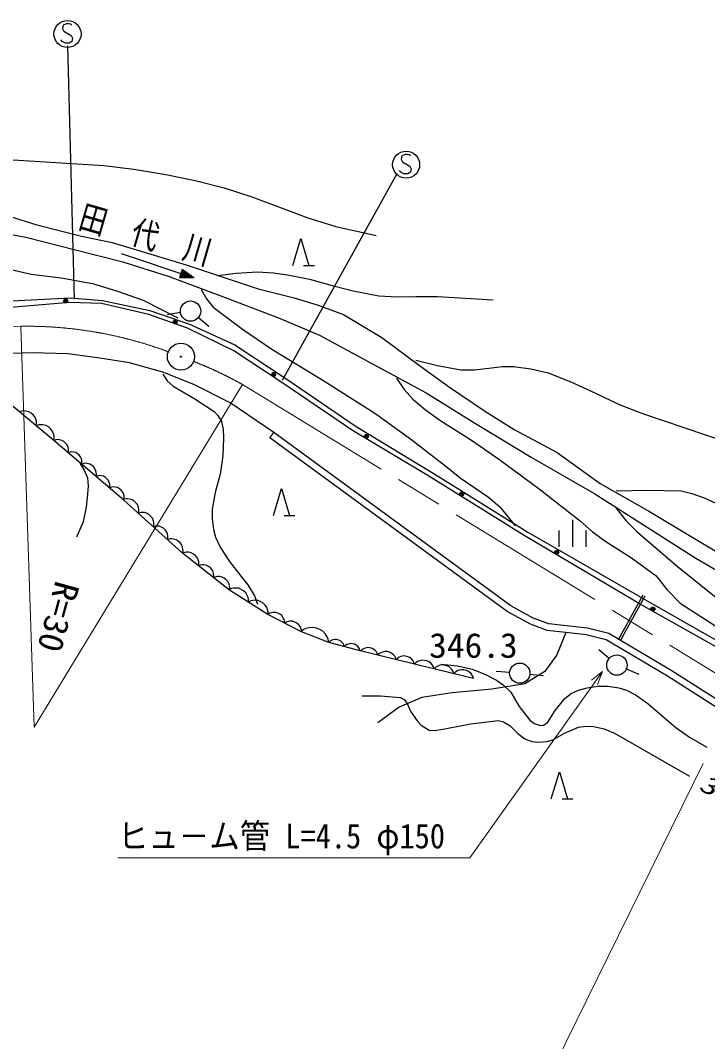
# Model space of a CAD drawing. Units: millimetres, scale not verified. Extents: x 40000 to 680000, y 20000 to 380000.
# Drawn here: x 147921 to 198723, y 241837 to 317315 of the extents above; entities that cross this region are included whole.
import ezdxf
from ezdxf.enums import TextEntityAlignment as Align

# ---------------------------------------------------------------- set-up
doc = ezdxf.new("R2010")
doc.units = ezdxf.units.MM
doc.header["$LTSCALE"] = 1000
doc.linetypes.add('CHAIN', pattern=[18.5, 12, -1.5, 3.5, -1.5])
for name, color, linetype, lineweight in [('M-BGD', 7, 'Continuous', 25), ('M-BGD-EXST', 7, 'Continuous', 25), ('M-BMK', 2, 'CHAIN', 13), ('M-BMK-SRVR', 3, 'Continuous', 25), ('M-STR-HTXT', 7, 'Continuous', 13)]:
    doc.layers.add(name, color=color, linetype=linetype, lineweight=lineweight)
doc.layers.add('M-BGD-HTXT', color=7, linetype='Continuous')
doc.styles.add('ＭＳ ゴシック', font='')
doc.styles.get('ＭＳ ゴシック').set_extended_font_data('MS Gothic')

msp = doc.modelspace()

# ---------------------------------------------------------------- linework, layer by layer
at = {"layer": 'M-BGD'}
for p, q in [((147093, 302842), (149126, 302207)), ((149126, 302207), (152429, 301360)), ((145602, 301801), (148323, 301306)), ((148323, 301306), (151984, 300366)), ((152429, 301360), (154716, 300894)), ((168053, 299208), (168653, 301208)), ((168653, 301208), (169253, 299208)), ((154716, 300894), (160180, 299242)), ((151984, 300366), (155497, 299475)), ((155378, 300081), (160737, 298295)), ((155497, 299475), (158911, 298387)), ((159889, 298915), (159687, 298308)), ((160737, 298295), (159889, 298915)), ((160180, 299242), (165491, 297484)), ((168853, 299208), (169653, 299208)), ((158911, 298387), (163266, 296754)), ((159687, 298308), (160737, 298295)), ((159908, 298845), (159744, 298352)), ((159744, 298352), (160623, 298333)), ((159927, 298776), (159801, 298396)), ((159801, 298396), (160509, 298371)), ((159946, 298706), (159857, 298441)), ((159857, 298441), (160395, 298409)), ((160623, 298333), (159908, 298845)), ((159965, 298637), (159914, 298485)), ((159914, 298485), (160281, 298447)), ((160509, 298371), (159927, 298776)), ((160395, 298409), (159946, 298706)), ((160281, 298447), (159965, 298637)), ((159984, 298567), (159971, 298529)), ((159971, 298529), (160129, 298497)), ((160129, 298497), (159984, 298567)), ((165491, 297484), (168159, 296807)), ((147268, 296579), (151624, 296817)), ((151624, 296817), (154000, 296619)), ((163266, 296754), (167125, 295280)), ((168159, 296807), (169938, 296256)), ((151566, 296462), (147183, 296085)), ((153917, 296398), (151566, 296462)), ((157411, 295572), (153917, 296398)), ((154000, 296619), (157485, 295866)), ((169938, 296256), (171802, 295579)), ((160270, 294556), (157411, 295572)), ((157485, 295866), (160416, 294876)), ((159756, 295716), (158767, 295566)), ((161075, 295350), (161846, 294713)), ((167125, 295280), (170044, 294043)), ((171802, 295579), (174639, 293885)), ((163700, 292904), (160270, 294556)), ((160416, 294876), (163782, 293332)), ((170044, 294043), (173903, 291965)), ((174639, 293885), (177434, 291809)), ((167258, 290554), (163700, 292904)), ((163782, 293332), (167544, 290837)), ((148812, 292752), (146318, 292662)), ((151426, 292662), (148812, 292752)), ((153800, 292361), (151426, 292662)), ((155988, 292000), (153800, 292361)), ((158452, 291309), (155988, 292000)), ((173903, 291965), (177911, 289788)), ((177434, 291809), (179637, 290200)), ((160736, 290408), (158452, 291309)), ((167544, 290837), (172733, 287292)), ((163440, 289056), (160736, 290408)), ((172467, 286996), (167258, 290554)), ((179637, 290200), (182220, 288464)), ((150391, 286264), (146557, 289469)), ((177911, 289788), (181573, 287512)), ((148035, 288442), (147859, 288380)), ((148170, 288454), (148035, 288442)), ((148330, 288445), (148170, 288454)), ((148539, 288396), (148330, 288445)), ((148707, 288297), (148539, 288396)), ((166655, 286862), (163440, 289056)), ((182220, 288464), (184422, 287066)), ((148854, 288174), (148707, 288297)), ((148981, 288026), (148854, 288174)), ((149067, 287830), (148981, 288026)), ((149103, 287674), (149067, 287830)), ((149115, 287539), (149103, 287674)), ((149086, 287354), (149115, 287539)), ((149274, 287419), (149086, 287354)), ((149417, 287432), (149274, 287419)), ((149587, 287423), (149417, 287432)), ((149809, 287370), (149587, 287423)), ((149987, 287266), (149809, 287370)), ((150144, 287135), (149987, 287266)), ((150279, 286978), (150144, 287135)), ((150370, 286769), (150279, 286978)), ((166360, 286459), (166655, 286862)), ((184174, 274039), (166655, 286862)), ((178248, 283566), (172467, 286996)), ((172733, 287292), (178555, 283767)), ((181573, 287512), (185679, 285038)), ((184422, 287066), (187599, 285378)), ((150409, 286603), (150370, 286769)), ((150543, 286319), (150388, 286266)), ((150391, 286264), (150421, 286460)), ((155572, 281865), (150391, 286264)), ((150421, 286460), (150409, 286603)), ((150661, 286328), (150543, 286319)), ((150801, 286320), (150661, 286328)), ((150983, 286275), (150801, 286320)), ((151129, 286188), (150983, 286275)), ((151257, 286079), (151129, 286188)), ((151367, 285949), (151257, 286079)), ((183905, 273616), (166360, 286459)), ((151441, 285776), (151367, 285949)), ((151472, 285640), (151441, 285776)), ((151455, 285360), (151482, 285521)), ((151599, 285409), (151455, 285360)), ((151482, 285521), (151472, 285640)), ((151709, 285418), (151599, 285409)), ((151838, 285410), (151709, 285418)), ((152008, 285368), (151838, 285410)), ((152144, 285287), (152008, 285368)), ((187599, 285378), (190775, 283091)), ((152263, 285186), (152144, 285287)), ((152365, 285066), (152263, 285186)), ((152433, 284905), (152365, 285066)), ((152462, 284778), (152433, 284905)), ((152446, 284519), (152471, 284668)), ((152601, 284571), (152446, 284519)), ((152471, 284668), (152462, 284778)), ((152719, 284581), (152601, 284571)), ((152859, 284572), (152719, 284581)), ((153041, 284528), (152859, 284572)), ((185679, 285038), (190380, 282317)), ((153188, 284440), (153041, 284528)), ((153316, 284332), (153188, 284440)), ((153426, 284202), (153316, 284332)), ((153499, 284029), (153426, 284202)), ((153530, 283892), (153499, 284029)), ((153540, 283774), (153530, 283892)), ((153514, 283613), (153540, 283774)), ((153657, 283661), (153514, 283613)), ((153767, 283670), (153657, 283661)), ((153897, 283663), (153767, 283670)), ((154066, 283621), (153897, 283663)), ((154202, 283540), (154066, 283621)), ((154321, 283439), (154202, 283540)), ((154423, 283318), (154321, 283439)), ((154491, 283158), (154423, 283318)), ((154520, 283031), (154491, 283158)), ((185172, 279246), (178248, 283566)), ((178555, 283767), (185445, 279490)), ((190775, 283091), (194417, 281016)), ((154505, 282771), (154529, 282921)), ((154659, 282824), (154505, 282771)), ((154529, 282921), (154520, 283031)), ((154778, 282834), (154659, 282824)), ((154917, 282825), (154778, 282834)), ((155100, 282780), (154917, 282825)), ((155246, 282693), (155100, 282780)), ((155374, 282584), (155246, 282693)), ((155484, 282454), (155374, 282584)), ((155558, 282281), (155484, 282454)), ((166621, 280717), (167221, 282717)), ((167221, 282717), (167821, 280717)), ((190380, 282317), (197851, 277579)), ((155704, 281948), (155537, 281898)), ((155589, 282145), (155558, 282281)), ((155572, 281865), (155598, 282027)), ((159906, 277933), (155572, 281865)), ((155598, 282027), (155589, 282145)), ((155831, 281954), (155704, 281948)), ((155980, 281940), (155831, 281954)), ((156174, 281886), (155980, 281940)), ((156328, 281787), (156174, 281886)), ((156461, 281666), (156328, 281787)), ((156574, 281523), (156461, 281666)), ((156647, 281336), (156574, 281523)), ((156675, 281188), (156647, 281336)), ((156648, 280890), (156682, 281061)), ((156815, 280940), (156648, 280890)), ((156682, 281061), (156675, 281188)), ((156942, 280947), (156815, 280940)), ((157091, 280933), (156942, 280947)), ((157285, 280878), (157091, 280933)), ((157439, 280780), (157285, 280878)), ((157572, 280659), (157439, 280780)), ((194417, 281016), (197890, 278941)), ((157685, 280515), (157572, 280659)), ((157758, 280328), (157685, 280515)), ((157786, 280181), (157758, 280328)), ((157759, 279882), (157793, 280053)), ((157793, 280053), (157786, 280181)), ((167421, 280717), (168221, 280717)), ((188734, 280412), (188734, 278412)), ((157915, 279929), (157759, 279882)), ((158033, 279935), (157915, 279929)), ((158173, 279922), (158033, 279935)), ((158354, 279871), (158173, 279922)), ((158497, 279779), (158354, 279871)), ((158621, 279666), (158497, 279779)), ((158727, 279533), (158621, 279666)), ((158795, 279358), (158727, 279533)), ((158822, 279220), (158795, 279358)), ((185445, 279490), (194078, 274501)), ((187734, 279612), (187734, 278412)), ((189734, 279612), (189734, 278412)), ((158795, 278941), (158827, 279101)), ((158963, 278992), (158795, 278941)), ((158827, 279101), (158822, 279220)), ((159090, 278998), (158963, 278992)), ((159239, 278984), (159090, 278998)), ((159433, 278930), (159239, 278984)), ((159587, 278831), (159433, 278930)), ((159720, 278710), (159587, 278831)), ((159833, 278567), (159720, 278710)), ((159906, 278379), (159833, 278567)), ((193748, 274164), (185172, 279246)), ((197890, 278941), (201278, 276908)), ((159934, 278232), (159906, 278379)), ((159906, 277933), (159941, 278105)), ((163374, 275209), (159906, 277933)), ((160078, 277990), (159914, 277927)), ((159941, 278105), (159934, 278232)), ((160204, 278005), (160078, 277990)), ((160354, 278001), (160204, 278005)), ((160551, 277961), (160354, 278001)), ((160711, 277873), (160551, 277961)), ((160853, 277762), (160711, 277873)), ((160976, 277627), (160853, 277762)), ((161062, 277445), (160976, 277627)), ((161100, 277300), (161062, 277445)), ((161094, 277001), (161116, 277174)), ((161246, 277059), (161094, 277001)), ((161116, 277174), (161100, 277300)), ((161364, 277073), (161246, 277059)), ((161504, 277070), (161364, 277073)), ((161688, 277032), (161504, 277070)), ((161838, 276950), (161688, 277032)), ((197851, 277579), (201716, 275306)), ((161970, 276846), (161838, 276950)), ((162084, 276721), (161970, 276846)), ((162165, 276551), (162084, 276721)), ((162201, 276416), (162165, 276551)), ((162195, 276136), (162215, 276298)), ((162215, 276298), (162201, 276416)), ((162358, 276198), (162195, 276136)), ((162484, 276213), (162358, 276198)), ((162634, 276210), (162484, 276213)), ((162831, 276169), (162634, 276210)), ((162992, 276082), (162831, 276169)), ((163133, 275970), (162992, 276082)), ((163256, 275836), (163133, 275970)), ((163342, 275654), (163256, 275836)), ((163381, 275509), (163342, 275654)), ((163396, 275382), (163381, 275509)), ((163523, 275316), (163346, 275226)), ((163374, 275209), (163396, 275382)), ((166222, 273413), (163374, 275209)), ((163664, 275348), (163523, 275316)), ((163833, 275361), (163664, 275348)), ((164060, 275339), (163833, 275361)), ((164251, 275259), (164060, 275339)), ((164424, 275150), (164251, 275259)), ((164578, 275013), (164424, 275150)), ((164696, 274817), (164578, 275013)), ((164757, 274659), (164696, 274817)), ((192144, 271564), (193966, 274868)), ((192275, 271491), (194098, 274796)), ((164789, 274518), (164757, 274659)), ((164784, 274320), (164789, 274518)), ((164961, 274409), (164784, 274320)), ((165102, 274441), (164961, 274409)), ((165271, 274455), (165102, 274441)), ((165498, 274432), (165271, 274455)), ((165689, 274352), (165498, 274432)), ((165862, 274243), (165689, 274352)), ((166016, 274106), (165862, 274243)), ((166134, 273911), (166016, 274106)), ((185826, 273137), (184174, 274039)), ((201757, 269653), (193748, 274164)), ((194078, 274501), (201981, 270024)), ((166195, 273752), (166134, 273911)), ((166227, 273611), (166195, 273752)), ((166360, 273499), (166220, 273414)), ((166222, 273413), (166227, 273611)), ((168699, 272113), (166222, 273413)), ((166473, 273535), (166360, 273499)), ((166611, 273557), (166473, 273535)), ((166799, 273553), (166611, 273557)), ((166961, 273500), (166799, 273553)), ((167110, 273422), (166961, 273500)), ((167245, 273319), (167110, 273422)), ((167355, 273166), (167245, 273319)), ((185620, 272681), (183905, 273616)), ((167415, 273040), (167355, 273166)), ((167450, 272927), (167415, 273040)), ((167460, 272764), (167450, 272927)), ((167599, 272848), (167460, 272764)), ((167713, 272884), (167599, 272848)), ((167851, 272906), (167713, 272884)), ((168039, 272902), (167851, 272906)), ((168200, 272849), (168039, 272902)), ((168349, 272771), (168200, 272849)), ((168485, 272668), (168349, 272771)), ((168595, 272516), (168485, 272668)), ((168655, 272389), (168595, 272516)), ((186864, 272227), (185620, 272681)), ((186980, 272717), (185826, 273137)), ((188302, 272566), (186980, 272717)), ((189834, 272386), (188302, 272566)), ((168690, 272276), (168655, 272389)), ((168861, 272286), (168658, 272129)), ((168699, 272113), (168690, 272276)), ((170712, 271339), (168699, 272113)), ((169031, 272362), (168861, 272286)), ((169243, 272422), (169031, 272362)), ((169537, 272451), (169243, 272422)), ((169799, 272397), (169537, 272451)), ((170045, 272302), (169799, 272397)), ((170276, 272166), (170045, 272302)), ((170475, 271948), (170276, 272166)), ((170592, 271762), (170475, 271948)), ((170668, 271591), (170592, 271762)), ((188245, 272070), (186864, 272227)), ((188245, 272070), (187582, 270421)), ((189745, 271893), (188245, 272070)), ((191235, 271528), (189745, 271893)), ((191427, 271996), (189834, 272386)), ((196024, 269261), (191427, 271996)), ((170712, 271339), (170668, 271591)), ((173034, 270720), (170712, 271339)), ((170815, 271435), (170715, 271338)), ((170904, 271486), (170815, 271435)), ((171015, 271531), (170904, 271486)), ((171173, 271564), (171015, 271531)), ((171318, 271550), (171173, 271564)), ((171457, 271513), (171318, 271550)), ((171590, 271452), (171457, 271513)), ((171711, 271346), (171590, 271452)), ((171785, 271251), (171711, 271346)), ((171836, 271163), (171785, 271251)), ((171874, 271029), (171836, 271163)), ((171975, 271126), (171874, 271029)), ((172063, 271177), (171975, 271126)), ((172174, 271222), (172063, 271177)), ((172332, 271254), (172174, 271222)), ((172477, 271241), (172332, 271254)), ((172616, 271203), (172477, 271241)), ((172749, 271143), (172616, 271203)), ((172870, 271036), (172749, 271143)), ((172944, 270942), (172870, 271036)), ((195763, 268835), (191235, 271528)), ((172995, 270854), (172944, 270942)), ((173034, 270720), (172995, 270854)), ((177059, 269729), (173034, 270720)), ((173184, 270816), (173078, 270709)), ((173279, 270873), (173184, 270816)), ((173398, 270924), (173279, 270873)), ((173569, 270963), (173398, 270924)), ((173726, 270951), (173569, 270963)), ((173878, 270913), (173726, 270951)), ((174023, 270851), (173878, 270913)), ((174156, 270738), (174023, 270851)), ((174238, 270637), (174156, 270738)), ((174295, 270543), (174238, 270637)), ((174340, 270398), (174295, 270543)), ((174455, 270514), (174340, 270398)), ((174557, 270575), (174455, 270514)), ((174685, 270630), (174557, 270575)), ((174869, 270672), (174685, 270630)), ((175038, 270659), (174869, 270672)), ((175202, 270618), (175038, 270659)), ((175358, 270551), (175202, 270618)), ((175501, 270429), (175358, 270551)), ((175590, 270321), (175501, 270429)), ((175651, 270219), (175590, 270321)), ((175699, 270063), (175651, 270219)), ((175916, 270241), (175814, 270179)), ((176045, 270296), (175916, 270241)), ((176228, 270337), (176045, 270296)), ((176398, 270324), (176228, 270337)), ((176561, 270284), (176398, 270324)), ((176717, 270217), (176561, 270284)), ((176861, 270095), (176717, 270217)), ((187582, 270421), (186700, 269199)), ((191445, 270146), (190677, 270786)), ((175814, 270179), (175699, 270063)), ((176949, 269986), (176861, 270095)), ((177011, 269885), (176949, 269986)), ((177059, 269729), (177011, 269885)), ((177172, 269856), (177050, 269731)), ((181424, 268676), (177059, 269729)), ((177281, 269922), (177172, 269856)), ((177419, 269981), (177281, 269922)), ((177615, 270027), (177419, 269981)), ((177797, 270014), (177615, 270027)), ((177972, 269972), (177797, 270014)), ((178140, 269900), (177972, 269972)), ((178294, 269770), (178140, 269900)), ((178389, 269655), (178294, 269770)), ((178456, 269546), (178389, 269655)), ((178508, 269379), (178456, 269546)), ((178631, 269504), (178508, 269379)), ((178739, 269570), (178631, 269504)), ((178877, 269630), (178739, 269570)), ((179073, 269675), (178877, 269630)), ((179255, 269662), (179073, 269675)), ((179430, 269620), (179255, 269662)), ((179598, 269549), (179430, 269620)), ((179752, 269419), (179598, 269549)), ((179847, 269303), (179752, 269419)), ((179914, 269195), (179847, 269303)), ((179966, 269028), (179914, 269195)), ((180089, 269152), (179966, 269028)), ((180197, 269219), (180089, 269152)), ((180335, 269278), (180197, 269219)), ((180531, 269324), (180335, 269278)), ((180713, 269310), (180531, 269324)), ((180888, 269268), (180713, 269310)), ((181056, 269197), (180888, 269268)), ((181210, 269067), (181056, 269197)), ((181306, 268952), (181210, 269067)), ((181372, 268843), (181306, 268952)), ((181424, 268676), (181372, 268843)), ((184093, 269115), (183095, 269180)), ((186700, 269199), (185208, 268284)), ((185587, 268991), (186582, 268890)), ((192713, 269376), (193636, 268991)), ((199440, 266514), (195763, 268835)), ((199690, 266947), (196024, 269261)), ((185208, 268284), (182766, 267877)), ((177610, 267266), (175914, 266554)), ((179849, 267605), (177610, 267266)), ((182766, 267877), (179849, 267605)), ((175914, 266554), (174354, 265400)), ((187168, 259773), (187768, 261773)), ((187768, 261773), (188368, 259773)), ((187968, 259773), (188768, 259773))]:
    msp.add_line(p, q, dxfattribs=at)
for points in [[(131187, 301408), (132381, 302473), (133779, 303559), (134861, 304266), (136261, 305042), (137393, 305570), (138889, 306139), (140300, 306566), (141863, 306913), (143204, 307093), (144603, 307172), (154087, 306599), (156306, 306327), (158680, 305929), (160836, 305488), (162980, 304941), (165024, 304280), (167268, 303439), (169158, 302735), (171250, 302072), (174210, 301408)], [(131289, 299928), (132877, 299733), (134371, 299655), (136384, 299688), (138778, 299844), (140346, 299984), (142049, 300018), (143245, 299897), (144345, 299679), (146464, 299088), (148704, 298570), (150939, 298279), (153239, 297875), (155109, 297314), (156991, 296632), (159563, 295335)], [(162486, 298470), (163875, 298645), (165442, 298727), (166642, 298664), (167662, 298512), (169285, 298183), (170962, 297724), (172523, 297325), (174431, 296964), (175764, 296880), (177154, 296898), (178754, 296907), (180399, 296806), (182869, 296674)], [(161275, 297426), (161679, 296730), (162167, 296131), (164351, 294504), (166502, 293028), (170290, 290729), (174119, 288285), (176762, 286378), (179492, 284274), (180420, 283514), (181524, 282764), (182518, 282089), (183374, 281357), (184498, 279967)], [(177147, 292205), (178750, 291811), (180488, 291495), (181488, 291498), (182547, 291616), (183539, 291734), (184386, 291727), (185646, 291558), (186928, 291258), (188606, 290602), (190396, 289787), (192196, 288935), (193920, 288254), (200160, 286149)], [(158448, 291165), (158772, 290679), (159209, 290276), (160824, 289352), (162243, 288402), (162521, 288109), (162777, 287667), (162911, 287080), (162943, 286471), (162882, 285138), (162693, 283769), (162311, 282422), (162104, 281194), (162094, 280485), (162194, 279689), (162355, 279121), (162687, 278393), (163380, 277326), (164230, 276216), (164729, 275600), (165219, 274787), (165447, 274173)], [(175726, 290869), (176290, 290042), (176935, 289319), (177857, 288530), (178993, 287709), (181187, 286332), (183376, 284827), (186279, 282687), (189317, 280314), (190219, 279522), (191209, 278799), (193110, 277582), (194911, 276262), (195714, 275260), (196691, 274238), (199675, 272312), (202393, 270429), (202583, 269928)], [(152307, 284599), (152633, 284078), (152873, 283499), (152931, 282912), (152888, 282302), (152791, 281341), (152562, 280263), (152056, 279131)], [(191974, 282541), (194262, 282593), (196780, 282534), (197563, 282355), (198466, 282037), (200525, 281080), (202643, 280210), (204130, 279621), (205778, 279089), (208792, 278352), (211811, 277722), (213592, 277461), (215330, 277316), (215949, 277279)], [(191932, 281288), (192686, 280353), (193505, 279518), (196486, 276975), (199601, 274461), (202340, 272503), (205153, 270619), (213363, 265649), (215250, 264479), (217211, 263401), (219058, 262628), (220711, 261820), (221613, 261389), (222659, 261014), (224013, 260647), (225379, 260165), (227978, 258776)], [(179035, 269742), (180228, 269598), (181310, 269355), (182247, 269005), (183111, 268554), (183615, 268211), (184181, 267652), (184799, 266607), (185581, 265604), (185896, 265348), (186361, 265201), (186599, 265231), (186917, 265437), (187451, 266300), (188159, 267198), (188637, 267553), (189189, 267809), (189814, 267992), (190606, 268102), (191379, 268099), (192173, 267981), (192722, 267805), (193436, 267441), (194311, 266817), (195375, 265909), (196365, 265061), (197380, 264334), (198674, 263603)], [(173167, 267402), (174538, 267403), (175994, 267277), (176287, 267130), (176522, 266833), (176796, 266215), (177241, 265551), (177548, 265217), (178131, 264866), (178523, 264840), (179145, 264939), (181215, 265313), (183241, 265570), (183628, 265464), (184123, 265163), (184687, 264597), (185222, 264203), (185725, 264026), (186226, 263976), (186832, 264021), (187277, 264145), (188150, 264631), (189181, 265067), (189710, 265148), (190296, 265129), (191075, 264943), (191852, 264626), (197385, 261466)]]:
    msp.add_lwpolyline(points, dxfattribs=at)
for centre, radius in [((151275, 296587), 150), ((151275, 296587), 90), ((151275, 296587), 30), ((160498, 295828), 750), ((159367, 295036), 150), ((159367, 295036), 90), ((159367, 295036), 30), ((166641, 291141), 150), ((166641, 291141), 90), ((166641, 291141), 30), ((173488, 286565), 150), ((173488, 286565), 90), ((173488, 286565), 30), ((180551, 282306), 150), ((180551, 282306), 90), ((180551, 282306), 30), ((187575, 277997), 150), ((187575, 277997), 90), ((187575, 277997), 30), ((194675, 273814), 150), ((194675, 273814), 90), ((194675, 273814), 30), ((192021, 269666), 750), ((184841, 269067), 750)]:
    msp.add_circle(centre, radius, dxfattribs=at)
at = {"layer": 'M-BGD-EXST'}
for p, q in [((151323, 317075), (151083, 316955)), ((151483, 317075), (151323, 317075)), ((151643, 317035), (151483, 317075)), ((151723, 316955), (151643, 317035)), ((151083, 316955), (151043, 316715)), ((151043, 316715), (151123, 316515)), ((151123, 316515), (151683, 316195)), ((151003, 315755), (150923, 315875)), ((151243, 315635), (151003, 315755)), ((151523, 315635), (151243, 315635)), ((151723, 315755), (151523, 315635)), ((151683, 316195), (151763, 315995)), ((151763, 315995), (151723, 315755)), ((151403, 315428), (151896, 296702)), ((176117, 307296), (176077, 307056)), ((176357, 307416), (176117, 307296)), ((176517, 307416), (176357, 307416)), ((176677, 307376), (176517, 307416)), ((176757, 307296), (176677, 307376)), ((176077, 307056), (176157, 306856)), ((176157, 306856), (176717, 306536)), ((176717, 306536), (176797, 306336)), ((175748, 305966), (167271, 290690)), ((176037, 306096), (175957, 306216)), ((176277, 305976), (176037, 306096)), ((176557, 305976), (176277, 305976)), ((176757, 306096), (176557, 305976)), ((176797, 306336), (176757, 306096))]:
    msp.add_line(p, q, dxfattribs=at)
for centre in [(151403, 316315), (176437, 306656)]:
    msp.add_circle(centre, 1000, dxfattribs=at)
at = {"layer": 'M-BMK'}
for p, q in [((133722, 294029), (147953, 294706)), ((164344, 290401), (199960, 268673))]:
    msp.add_line(p, q, dxfattribs=at)
for centre, start, end in [((148391, 264710), 69.58469, 90.83704), ((149753, 264189), 60.89777, 68.54986)]:
    msp.add_arc(centre, 30000, start, end, dxfattribs=at)
at = {"layer": 'M-BMK-SRVR'}
for radius in [1000, 40]:
    msp.add_circle((159787, 292461), radius, dxfattribs=at)
at = {"layer": 'M-STR-HTXT'}
for p, q in [((147953, 294706), (148927, 265073)), ((148927, 265073), (164344, 290401)), ((190946, 269200), (181149, 255415)), ((190139, 268547), (190946, 269200)), ((190946, 269200), (190595, 268222)), ((198405, 262396), (186164, 237550)), ((181149, 255415), (155132, 255415))]:
    msp.add_line(p, q, dxfattribs=at)

# ---------------------------------------------------------------- texts
at = {"layer": 'M-BGD', "style": 'ＭＳ ゴシック', "width": 1.05}
msp.add_text('346.3', height=1833, dxfattribs=at).set_placement((178139, 269653), align=Align.BOTTOM_LEFT)
at = {"layer": 'M-BGD', "style": 'ＭＳ ゴシック', "oblique": 15, "width": 1.4}
msp.add_text('350', height=1320, rotation=331.8, dxfattribs=at).set_placement((197784, 260158), align=Align.BOTTOM_LEFT)
at = {"layer": 'M-BGD-HTXT', "style": 'ＭＳ ゴシック', "width": 0.8}
msp.add_text('田\u3000代\u3000川', height=1833, rotation=343.8, dxfattribs=at).set_placement((151956, 301475), align=Align.BOTTOM_LEFT)
at = {"layer": 'M-STR-HTXT', "style": 'ＭＳ ゴシック', "width": 1.05}
msp.add_text('R=30', height=1833, rotation=254.7, dxfattribs=at).set_placement((150012, 276138), align=Align.BOTTOM_LEFT)
at = {"layer": 'M-STR-HTXT', "style": 'ＭＳ ゴシック', "width": 0.9}
msp.add_text('ヒュ－ム管 L=4.5 φ150', height=1833, dxfattribs=at).set_placement((155132, 255564), align=Align.BOTTOM_LEFT)

doc.saveas('drawing.dxf')
